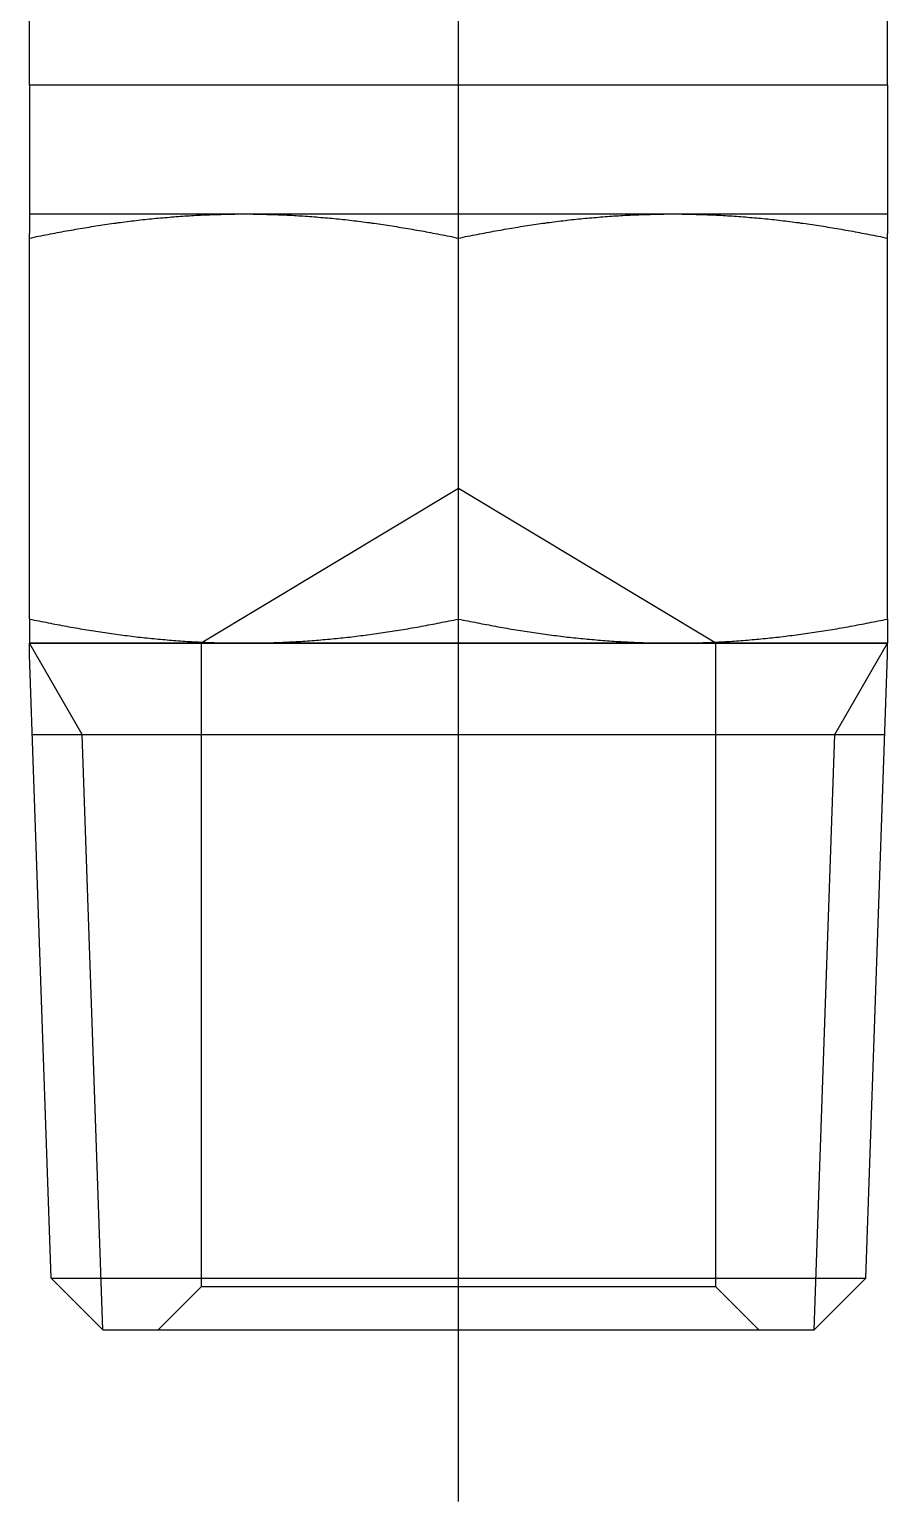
# Model space of a CAD drawing. Extents: x -30.6 to 56.3, y -39.7 to 8.8.
# Drawn here: x 41.78 to 51.78, y -25.5 to -8.35 of the extents above; entities that cross this region are included whole.
import ezdxf

# ---------------------------------------------------------------- set-up
doc = ezdxf.new("R2010")
doc.units = 0
doc.linetypes.add('CENTER', pattern=[50.8, 31.75, -6.35, 6.35, -6.35])
doc.linetypes.add('DASHED', pattern=[19.05, 12.7, -6.35])
doc.layers.get('0').update_dxf_attribs({"linetype": 'CONTINUOUS'})
doc.layers.add('CENTER', color=1, linetype='CENTER')

msp = doc.modelspace()

# ---------------------------------------------------------------- linework, layer by layer
at = {"color": 7, "linetype": 'CONTINUOUS'}
for p, q in [((41.782, -9), (41.782, -4.845)), ((51.782, -9), (51.782, -4.845)), ((44.282, -9), (41.782, -9)), ((41.782, -9), (41.782, -10.5)), ((49.282, -9), (44.282, -9)), ((51.782, -9), (49.282, -9)), ((51.782, -9), (51.782, -10.5)), ((41.782, -10.5), (51.782, -10.5)), ((41.782, -10.5), (41.782, -10.727)), ((51.782, -10.5), (51.782, -10.727)), ((41.782, -15.218), (41.782, -10.727)), ((46.782, -15.218), (46.782, -10.727)), ((51.782, -15.218), (51.782, -10.727)), ((41.782, -15.218), (41.782, -15.5)), ((51.782, -15.218), (51.782, -15.5)), ((41.782, -15.5), (44.282, -15.5)), ((51.782, -15.5), (41.782, -15.5)), ((41.782, -15.635), (41.782, -15.5)), ((44.282, -15.5), (49.282, -15.5)), ((49.282, -15.5), (51.782, -15.5)), ((51.782, -15.635), (51.782, -15.5)), ((42.036, -22.898), (41.782, -15.635)), ((51.529, -22.898), (51.782, -15.635)), ((41.815, -16.562), (51.749, -16.562)), ((42.036, -22.898), (51.529, -22.898)), ((42.036, -22.898), (42.638, -23.5)), ((51.529, -22.898), (50.927, -23.5)), ((42.638, -23.5), (50.927, -23.5))]:
    msp.add_line(p, q, dxfattribs=at)
at = {"color": 3, "linetype": 'DASHED'}
for p, q in [((46.782, -13.697), (43.782, -15.5)), ((49.782, -15.5), (46.782, -13.697)), ((43.782, -15.5), (43.782, -23)), ((49.782, -15.5), (43.782, -15.5)), ((49.782, -23), (49.782, -15.5)), ((43.282, -23.5), (43.782, -23)), ((49.782, -23), (43.782, -23)), ((49.782, -23), (50.282, -23.5))]:
    msp.add_line(p, q, dxfattribs=at)
at = {"color": 3, "linetype": 'CONTINUOUS'}
for p, q in [((42.396, -16.562), (41.782, -15.5)), ((51.169, -16.562), (51.782, -15.5)), ((42.638, -23.5), (42.396, -16.562)), ((50.927, -23.5), (51.169, -16.562))]:
    msp.add_line(p, q, dxfattribs=at)
at = {"color": 7}
for points in [[(41.782, -10.781, 0), (41.81, -10.776, 0), (41.837, -10.77, 0), (41.864, -10.764, 0), (41.891, -10.759, 0), (41.919, -10.754, 0), (41.946, -10.748, 0), (41.973, -10.743, 0), (42, -10.737, 0), (42.027, -10.732, 0), (42.053, -10.727, 0), (42.08, -10.722, 0), (42.107, -10.717, 0), (42.134, -10.712, 0), (42.161, -10.707, 0), (42.187, -10.702, 0), (42.214, -10.697, 0), (42.241, -10.692, 0), (42.267, -10.687, 0), (42.294, -10.683, 0), (42.32, -10.678, 0), (42.346, -10.674, 0), (42.373, -10.669, 0), (42.399, -10.665, 0), (42.426, -10.66, 0), (42.452, -10.656, 0), (42.478, -10.652, 0), (42.504, -10.647, 0), (42.531, -10.643, 0), (42.557, -10.639, 0), (42.583, -10.635, 0), (42.609, -10.631, 0), (42.635, -10.627, 0), (42.661, -10.623, 0), (42.687, -10.62, 0), (42.713, -10.616, 0), (42.739, -10.612, 0), (42.765, -10.608, 0), (42.791, -10.605, 0), (42.817, -10.601, 0), (42.843, -10.598, 0), (42.869, -10.594, 0), (42.895, -10.591, 0), (42.921, -10.588, 0), (42.947, -10.585, 0), (42.973, -10.581, 0), (42.999, -10.578, 0), (43.025, -10.575, 0), (43.05, -10.572, 0), (43.076, -10.569, 0), (43.102, -10.566, 0), (43.128, -10.563, 0), (43.154, -10.561, 0), (43.18, -10.558, 0), (43.206, -10.555, 0), (43.231, -10.553, 0), (43.257, -10.55, 0), (43.283, -10.548, 0), (43.309, -10.545, 0), (43.335, -10.543, 0), (43.361, -10.541, 0), (43.387, -10.539, 0), (43.413, -10.536, 0), (43.438, -10.534, 0), (43.464, -10.532, 0), (43.49, -10.53, 0), (43.516, -10.528, 0), (43.542, -10.526, 0), (43.568, -10.525, 0), (43.594, -10.523, 0), (43.62, -10.521, 0), (43.646, -10.52, 0), (43.672, -10.518, 0), (43.698, -10.517, 0), (43.725, -10.515, 0), (43.751, -10.514, 0), (43.777, -10.512, 0), (43.803, -10.511, 0), (43.829, -10.51, 0), (43.856, -10.509, 0), (43.882, -10.508, 0), (43.908, -10.507, 0), (43.935, -10.506, 0), (43.961, -10.505, 0), (43.988, -10.504, 0), (44.014, -10.504, 0), (44.041, -10.503, 0), (44.067, -10.502, 0), (44.094, -10.502, 0), (44.121, -10.501, 0), (44.148, -10.501, 0), (44.174, -10.501, 0), (44.201, -10.5, 0), (44.228, -10.5, 0), (44.255, -10.5, 0), (44.282, -10.5, 0)], [(44.282, -10.5, 0), (44.309, -10.5, 0), (44.336, -10.5, 0), (44.363, -10.5, 0), (44.39, -10.501, 0), (44.417, -10.501, 0), (44.444, -10.501, 0), (44.47, -10.502, 0), (44.497, -10.502, 0), (44.524, -10.503, 0), (44.55, -10.504, 0), (44.577, -10.504, 0), (44.603, -10.505, 0), (44.63, -10.506, 0), (44.656, -10.507, 0), (44.682, -10.508, 0), (44.709, -10.509, 0), (44.735, -10.51, 0), (44.761, -10.511, 0), (44.787, -10.512, 0), (44.814, -10.514, 0), (44.84, -10.515, 0), (44.866, -10.517, 0), (44.892, -10.518, 0), (44.918, -10.52, 0), (44.944, -10.521, 0), (44.97, -10.523, 0), (44.996, -10.525, 0), (45.022, -10.526, 0), (45.048, -10.528, 0), (45.074, -10.53, 0), (45.1, -10.532, 0), (45.126, -10.534, 0), (45.152, -10.536, 0), (45.178, -10.539, 0), (45.204, -10.541, 0), (45.23, -10.543, 0), (45.255, -10.545, 0), (45.281, -10.548, 0), (45.307, -10.55, 0), (45.333, -10.553, 0), (45.359, -10.555, 0), (45.385, -10.558, 0), (45.411, -10.561, 0), (45.436, -10.563, 0), (45.462, -10.566, 0), (45.488, -10.569, 0), (45.514, -10.572, 0), (45.54, -10.575, 0), (45.566, -10.578, 0), (45.592, -10.581, 0), (45.617, -10.585, 0), (45.643, -10.588, 0), (45.669, -10.591, 0), (45.695, -10.594, 0), (45.721, -10.598, 0), (45.747, -10.601, 0), (45.773, -10.605, 0), (45.799, -10.608, 0), (45.825, -10.612, 0), (45.851, -10.616, 0), (45.877, -10.62, 0), (45.903, -10.623, 0), (45.929, -10.627, 0), (45.955, -10.631, 0), (45.981, -10.635, 0), (46.008, -10.639, 0), (46.034, -10.643, 0), (46.06, -10.647, 0), (46.086, -10.652, 0), (46.112, -10.656, 0), (46.139, -10.66, 0), (46.165, -10.665, 0), (46.191, -10.669, 0), (46.218, -10.674, 0), (46.244, -10.678, 0), (46.271, -10.683, 0), (46.297, -10.687, 0), (46.324, -10.692, 0), (46.35, -10.697, 0), (46.377, -10.702, 0), (46.404, -10.707, 0), (46.43, -10.712, 0), (46.457, -10.717, 0), (46.484, -10.722, 0), (46.511, -10.727, 0), (46.538, -10.732, 0), (46.565, -10.737, 0), (46.592, -10.743, 0), (46.619, -10.748, 0), (46.646, -10.754, 0), (46.673, -10.759, 0), (46.7, -10.764, 0), (46.727, -10.77, 0), (46.755, -10.776, 0), (46.782, -10.781, 0)], [(46.782, -10.781, 0), (46.81, -10.776, 0), (46.837, -10.77, 0), (46.864, -10.764, 0), (46.891, -10.759, 0), (46.919, -10.754, 0), (46.946, -10.748, 0), (46.973, -10.743, 0), (47, -10.737, 0), (47.027, -10.732, 0), (47.053, -10.727, 0), (47.08, -10.722, 0), (47.107, -10.717, 0), (47.134, -10.712, 0), (47.161, -10.707, 0), (47.187, -10.702, 0), (47.214, -10.697, 0), (47.241, -10.692, 0), (47.267, -10.687, 0), (47.294, -10.683, 0), (47.32, -10.678, 0), (47.346, -10.674, 0), (47.373, -10.669, 0), (47.399, -10.665, 0), (47.426, -10.66, 0), (47.452, -10.656, 0), (47.478, -10.652, 0), (47.504, -10.647, 0), (47.531, -10.643, 0), (47.557, -10.639, 0), (47.583, -10.635, 0), (47.609, -10.631, 0), (47.635, -10.627, 0), (47.661, -10.623, 0), (47.687, -10.62, 0), (47.713, -10.616, 0), (47.739, -10.612, 0), (47.765, -10.608, 0), (47.791, -10.605, 0), (47.817, -10.601, 0), (47.843, -10.598, 0), (47.869, -10.594, 0), (47.895, -10.591, 0), (47.921, -10.588, 0), (47.947, -10.585, 0), (47.973, -10.581, 0), (47.999, -10.578, 0), (48.025, -10.575, 0), (48.05, -10.572, 0), (48.076, -10.569, 0), (48.102, -10.566, 0), (48.128, -10.563, 0), (48.154, -10.561, 0), (48.18, -10.558, 0), (48.206, -10.555, 0), (48.231, -10.553, 0), (48.257, -10.55, 0), (48.283, -10.548, 0), (48.309, -10.545, 0), (48.335, -10.543, 0), (48.361, -10.541, 0), (48.387, -10.539, 0), (48.413, -10.536, 0), (48.438, -10.534, 0), (48.464, -10.532, 0), (48.49, -10.53, 0), (48.516, -10.528, 0), (48.542, -10.526, 0), (48.568, -10.525, 0), (48.594, -10.523, 0), (48.62, -10.521, 0), (48.646, -10.52, 0), (48.672, -10.518, 0), (48.698, -10.517, 0), (48.725, -10.515, 0), (48.751, -10.514, 0), (48.777, -10.512, 0), (48.803, -10.511, 0), (48.829, -10.51, 0), (48.856, -10.509, 0), (48.882, -10.508, 0), (48.908, -10.507, 0), (48.935, -10.506, 0), (48.961, -10.505, 0), (48.988, -10.504, 0), (49.014, -10.504, 0), (49.041, -10.503, 0), (49.067, -10.502, 0), (49.094, -10.502, 0), (49.121, -10.501, 0), (49.148, -10.501, 0), (49.174, -10.501, 0), (49.201, -10.5, 0), (49.228, -10.5, 0), (49.255, -10.5, 0), (49.282, -10.5, 0)], [(49.282, -10.5, 0), (49.309, -10.5, 0), (49.336, -10.5, 0), (49.363, -10.5, 0), (49.39, -10.501, 0), (49.417, -10.501, 0), (49.444, -10.501, 0), (49.47, -10.502, 0), (49.497, -10.502, 0), (49.524, -10.503, 0), (49.55, -10.504, 0), (49.577, -10.504, 0), (49.603, -10.505, 0), (49.63, -10.506, 0), (49.656, -10.507, 0), (49.682, -10.508, 0), (49.709, -10.509, 0), (49.735, -10.51, 0), (49.761, -10.511, 0), (49.787, -10.512, 0), (49.814, -10.514, 0), (49.84, -10.515, 0), (49.866, -10.517, 0), (49.892, -10.518, 0), (49.918, -10.52, 0), (49.944, -10.521, 0), (49.97, -10.523, 0), (49.996, -10.525, 0), (50.022, -10.526, 0), (50.048, -10.528, 0), (50.074, -10.53, 0), (50.1, -10.532, 0), (50.126, -10.534, 0), (50.152, -10.536, 0), (50.178, -10.539, 0), (50.204, -10.541, 0), (50.23, -10.543, 0), (50.255, -10.545, 0), (50.281, -10.548, 0), (50.307, -10.55, 0), (50.333, -10.553, 0), (50.359, -10.555, 0), (50.385, -10.558, 0), (50.411, -10.561, 0), (50.436, -10.563, 0), (50.462, -10.566, 0), (50.488, -10.569, 0), (50.514, -10.572, 0), (50.54, -10.575, 0), (50.566, -10.578, 0), (50.592, -10.581, 0), (50.617, -10.585, 0), (50.643, -10.588, 0), (50.669, -10.591, 0), (50.695, -10.594, 0), (50.721, -10.598, 0), (50.747, -10.601, 0), (50.773, -10.605, 0), (50.799, -10.608, 0), (50.825, -10.612, 0), (50.851, -10.616, 0), (50.877, -10.62, 0), (50.903, -10.623, 0), (50.929, -10.627, 0), (50.955, -10.631, 0), (50.981, -10.635, 0), (51.008, -10.639, 0), (51.034, -10.643, 0), (51.06, -10.647, 0), (51.086, -10.652, 0), (51.112, -10.656, 0), (51.139, -10.66, 0), (51.165, -10.665, 0), (51.191, -10.669, 0), (51.218, -10.674, 0), (51.244, -10.678, 0), (51.271, -10.683, 0), (51.297, -10.687, 0), (51.324, -10.692, 0), (51.35, -10.697, 0), (51.377, -10.702, 0), (51.404, -10.707, 0), (51.43, -10.712, 0), (51.457, -10.717, 0), (51.484, -10.722, 0), (51.511, -10.727, 0), (51.538, -10.732, 0), (51.565, -10.737, 0), (51.592, -10.743, 0), (51.619, -10.748, 0), (51.646, -10.754, 0), (51.673, -10.759, 0), (51.7, -10.764, 0), (51.727, -10.77, 0), (51.755, -10.776, 0), (51.782, -10.781, 0)], [(41.782, -15.219, 0), (41.81, -15.224, 0), (41.837, -15.23, 0), (41.864, -15.236, 0), (41.891, -15.241, 0), (41.919, -15.246, 0), (41.946, -15.252, 0), (41.973, -15.257, 0), (42, -15.263, 0), (42.027, -15.268, 0), (42.053, -15.273, 0), (42.08, -15.278, 0), (42.107, -15.283, 0), (42.134, -15.288, 0), (42.161, -15.293, 0), (42.187, -15.298, 0), (42.214, -15.303, 0), (42.241, -15.308, 0), (42.267, -15.313, 0), (42.294, -15.317, 0), (42.32, -15.322, 0), (42.346, -15.326, 0), (42.373, -15.331, 0), (42.399, -15.335, 0), (42.426, -15.34, 0), (42.452, -15.344, 0), (42.478, -15.348, 0), (42.504, -15.353, 0), (42.531, -15.357, 0), (42.557, -15.361, 0), (42.583, -15.365, 0), (42.609, -15.369, 0), (42.635, -15.373, 0), (42.661, -15.377, 0), (42.687, -15.38, 0), (42.713, -15.384, 0), (42.739, -15.388, 0), (42.765, -15.392, 0), (42.791, -15.395, 0), (42.817, -15.399, 0), (42.843, -15.402, 0), (42.869, -15.406, 0), (42.895, -15.409, 0), (42.921, -15.412, 0), (42.947, -15.415, 0), (42.973, -15.419, 0), (42.999, -15.422, 0), (43.025, -15.425, 0), (43.05, -15.428, 0), (43.076, -15.431, 0), (43.102, -15.434, 0), (43.128, -15.437, 0), (43.154, -15.439, 0), (43.18, -15.442, 0), (43.206, -15.445, 0), (43.231, -15.447, 0), (43.257, -15.45, 0), (43.283, -15.452, 0), (43.309, -15.455, 0), (43.335, -15.457, 0), (43.361, -15.459, 0), (43.387, -15.461, 0), (43.413, -15.464, 0), (43.438, -15.466, 0), (43.464, -15.468, 0), (43.49, -15.47, 0), (43.516, -15.472, 0), (43.542, -15.474, 0), (43.568, -15.475, 0), (43.594, -15.477, 0), (43.62, -15.479, 0), (43.646, -15.48, 0), (43.672, -15.482, 0), (43.698, -15.483, 0), (43.725, -15.485, 0), (43.751, -15.486, 0), (43.777, -15.488, 0), (43.803, -15.489, 0), (43.829, -15.49, 0), (43.856, -15.491, 0), (43.882, -15.492, 0), (43.908, -15.493, 0), (43.935, -15.494, 0), (43.961, -15.495, 0), (43.988, -15.496, 0), (44.014, -15.496, 0), (44.041, -15.497, 0), (44.067, -15.498, 0), (44.094, -15.498, 0), (44.121, -15.499, 0), (44.148, -15.499, 0), (44.174, -15.499, 0), (44.201, -15.5, 0), (44.228, -15.5, 0), (44.255, -15.5, 0), (44.282, -15.5, 0)], [(44.282, -15.5, 0), (44.309, -15.5, 0), (44.336, -15.5, 0), (44.363, -15.5, 0), (44.39, -15.499, 0), (44.417, -15.499, 0), (44.444, -15.499, 0), (44.47, -15.498, 0), (44.497, -15.498, 0), (44.524, -15.497, 0), (44.55, -15.496, 0), (44.577, -15.496, 0), (44.603, -15.495, 0), (44.63, -15.494, 0), (44.656, -15.493, 0), (44.682, -15.492, 0), (44.709, -15.491, 0), (44.735, -15.49, 0), (44.761, -15.489, 0), (44.787, -15.488, 0), (44.814, -15.486, 0), (44.84, -15.485, 0), (44.866, -15.483, 0), (44.892, -15.482, 0), (44.918, -15.48, 0), (44.944, -15.479, 0), (44.97, -15.477, 0), (44.996, -15.475, 0), (45.022, -15.474, 0), (45.048, -15.472, 0), (45.074, -15.47, 0), (45.1, -15.468, 0), (45.126, -15.466, 0), (45.152, -15.464, 0), (45.178, -15.461, 0), (45.204, -15.459, 0), (45.23, -15.457, 0), (45.255, -15.455, 0), (45.281, -15.452, 0), (45.307, -15.45, 0), (45.333, -15.447, 0), (45.359, -15.445, 0), (45.385, -15.442, 0), (45.411, -15.439, 0), (45.436, -15.437, 0), (45.462, -15.434, 0), (45.488, -15.431, 0), (45.514, -15.428, 0), (45.54, -15.425, 0), (45.566, -15.422, 0), (45.592, -15.419, 0), (45.617, -15.415, 0), (45.643, -15.412, 0), (45.669, -15.409, 0), (45.695, -15.406, 0), (45.721, -15.402, 0), (45.747, -15.399, 0), (45.773, -15.395, 0), (45.799, -15.392, 0), (45.825, -15.388, 0), (45.851, -15.384, 0), (45.877, -15.38, 0), (45.903, -15.377, 0), (45.929, -15.373, 0), (45.955, -15.369, 0), (45.981, -15.365, 0), (46.008, -15.361, 0), (46.034, -15.357, 0), (46.06, -15.353, 0), (46.086, -15.348, 0), (46.112, -15.344, 0), (46.139, -15.34, 0), (46.165, -15.335, 0), (46.191, -15.331, 0), (46.218, -15.326, 0), (46.244, -15.322, 0), (46.271, -15.317, 0), (46.297, -15.313, 0), (46.324, -15.308, 0), (46.35, -15.303, 0), (46.377, -15.298, 0), (46.404, -15.293, 0), (46.43, -15.288, 0), (46.457, -15.283, 0), (46.484, -15.278, 0), (46.511, -15.273, 0), (46.538, -15.268, 0), (46.565, -15.263, 0), (46.592, -15.257, 0), (46.619, -15.252, 0), (46.646, -15.246, 0), (46.673, -15.241, 0), (46.7, -15.236, 0), (46.727, -15.23, 0), (46.755, -15.224, 0), (46.782, -15.219, 0)], [(46.782, -15.219, 0), (46.81, -15.224, 0), (46.837, -15.23, 0), (46.864, -15.236, 0), (46.891, -15.241, 0), (46.919, -15.246, 0), (46.946, -15.252, 0), (46.973, -15.257, 0), (47, -15.263, 0), (47.027, -15.268, 0), (47.053, -15.273, 0), (47.08, -15.278, 0), (47.107, -15.283, 0), (47.134, -15.288, 0), (47.161, -15.293, 0), (47.187, -15.298, 0), (47.214, -15.303, 0), (47.241, -15.308, 0), (47.267, -15.313, 0), (47.294, -15.317, 0), (47.32, -15.322, 0), (47.346, -15.326, 0), (47.373, -15.331, 0), (47.399, -15.335, 0), (47.426, -15.34, 0), (47.452, -15.344, 0), (47.478, -15.348, 0), (47.504, -15.353, 0), (47.531, -15.357, 0), (47.557, -15.361, 0), (47.583, -15.365, 0), (47.609, -15.369, 0), (47.635, -15.373, 0), (47.661, -15.377, 0), (47.687, -15.38, 0), (47.713, -15.384, 0), (47.739, -15.388, 0), (47.765, -15.392, 0), (47.791, -15.395, 0), (47.817, -15.399, 0), (47.843, -15.402, 0), (47.869, -15.406, 0), (47.895, -15.409, 0), (47.921, -15.412, 0), (47.947, -15.415, 0), (47.973, -15.419, 0), (47.999, -15.422, 0), (48.025, -15.425, 0), (48.05, -15.428, 0), (48.076, -15.431, 0), (48.102, -15.434, 0), (48.128, -15.437, 0), (48.154, -15.439, 0), (48.18, -15.442, 0), (48.206, -15.445, 0), (48.231, -15.447, 0), (48.257, -15.45, 0), (48.283, -15.452, 0), (48.309, -15.455, 0), (48.335, -15.457, 0), (48.361, -15.459, 0), (48.387, -15.461, 0), (48.413, -15.464, 0), (48.438, -15.466, 0), (48.464, -15.468, 0), (48.49, -15.47, 0), (48.516, -15.472, 0), (48.542, -15.474, 0), (48.568, -15.475, 0), (48.594, -15.477, 0), (48.62, -15.479, 0), (48.646, -15.48, 0), (48.672, -15.482, 0), (48.698, -15.483, 0), (48.725, -15.485, 0), (48.751, -15.486, 0), (48.777, -15.488, 0), (48.803, -15.489, 0), (48.829, -15.49, 0), (48.856, -15.491, 0), (48.882, -15.492, 0), (48.908, -15.493, 0), (48.935, -15.494, 0), (48.961, -15.495, 0), (48.988, -15.496, 0), (49.014, -15.496, 0), (49.041, -15.497, 0), (49.067, -15.498, 0), (49.094, -15.498, 0), (49.121, -15.499, 0), (49.148, -15.499, 0), (49.174, -15.499, 0), (49.201, -15.5, 0), (49.228, -15.5, 0), (49.255, -15.5, 0), (49.282, -15.5, 0)], [(49.282, -15.5, 0), (49.309, -15.5, 0), (49.336, -15.5, 0), (49.363, -15.5, 0), (49.39, -15.499, 0), (49.417, -15.499, 0), (49.444, -15.499, 0), (49.47, -15.498, 0), (49.497, -15.498, 0), (49.524, -15.497, 0), (49.55, -15.496, 0), (49.577, -15.496, 0), (49.603, -15.495, 0), (49.63, -15.494, 0), (49.656, -15.493, 0), (49.682, -15.492, 0), (49.709, -15.491, 0), (49.735, -15.49, 0), (49.761, -15.489, 0), (49.787, -15.488, 0), (49.814, -15.486, 0), (49.84, -15.485, 0), (49.866, -15.483, 0), (49.892, -15.482, 0), (49.918, -15.48, 0), (49.944, -15.479, 0), (49.97, -15.477, 0), (49.996, -15.475, 0), (50.022, -15.474, 0), (50.048, -15.472, 0), (50.074, -15.47, 0), (50.1, -15.468, 0), (50.126, -15.466, 0), (50.152, -15.464, 0), (50.178, -15.461, 0), (50.204, -15.459, 0), (50.23, -15.457, 0), (50.255, -15.455, 0), (50.281, -15.452, 0), (50.307, -15.45, 0), (50.333, -15.447, 0), (50.359, -15.445, 0), (50.385, -15.442, 0), (50.411, -15.439, 0), (50.436, -15.437, 0), (50.462, -15.434, 0), (50.488, -15.431, 0), (50.514, -15.428, 0), (50.54, -15.425, 0), (50.566, -15.422, 0), (50.592, -15.419, 0), (50.617, -15.415, 0), (50.643, -15.412, 0), (50.669, -15.409, 0), (50.695, -15.406, 0), (50.721, -15.402, 0), (50.747, -15.399, 0), (50.773, -15.395, 0), (50.799, -15.392, 0), (50.825, -15.388, 0), (50.851, -15.384, 0), (50.877, -15.38, 0), (50.903, -15.377, 0), (50.929, -15.373, 0), (50.955, -15.369, 0), (50.981, -15.365, 0), (51.008, -15.361, 0), (51.034, -15.357, 0), (51.06, -15.353, 0), (51.086, -15.348, 0), (51.112, -15.344, 0), (51.139, -15.34, 0), (51.165, -15.335, 0), (51.191, -15.331, 0), (51.218, -15.326, 0), (51.244, -15.322, 0), (51.271, -15.317, 0), (51.297, -15.313, 0), (51.324, -15.308, 0), (51.35, -15.303, 0), (51.377, -15.298, 0), (51.404, -15.293, 0), (51.43, -15.288, 0), (51.457, -15.283, 0), (51.484, -15.278, 0), (51.511, -15.273, 0), (51.538, -15.268, 0), (51.565, -15.263, 0), (51.592, -15.257, 0), (51.619, -15.252, 0), (51.646, -15.246, 0), (51.673, -15.241, 0), (51.7, -15.236, 0), (51.727, -15.23, 0), (51.755, -15.224, 0), (51.782, -15.219, 0)]]:
    msp.add_polyline3d(points, dxfattribs=at)
at = {"layer": 'CENTER', "color": 1, "linetype": 'CENTER'}
msp.add_line((46.782, -25.5), (46.782, 8.8), dxfattribs=at)

doc.saveas('drawing.dxf')
